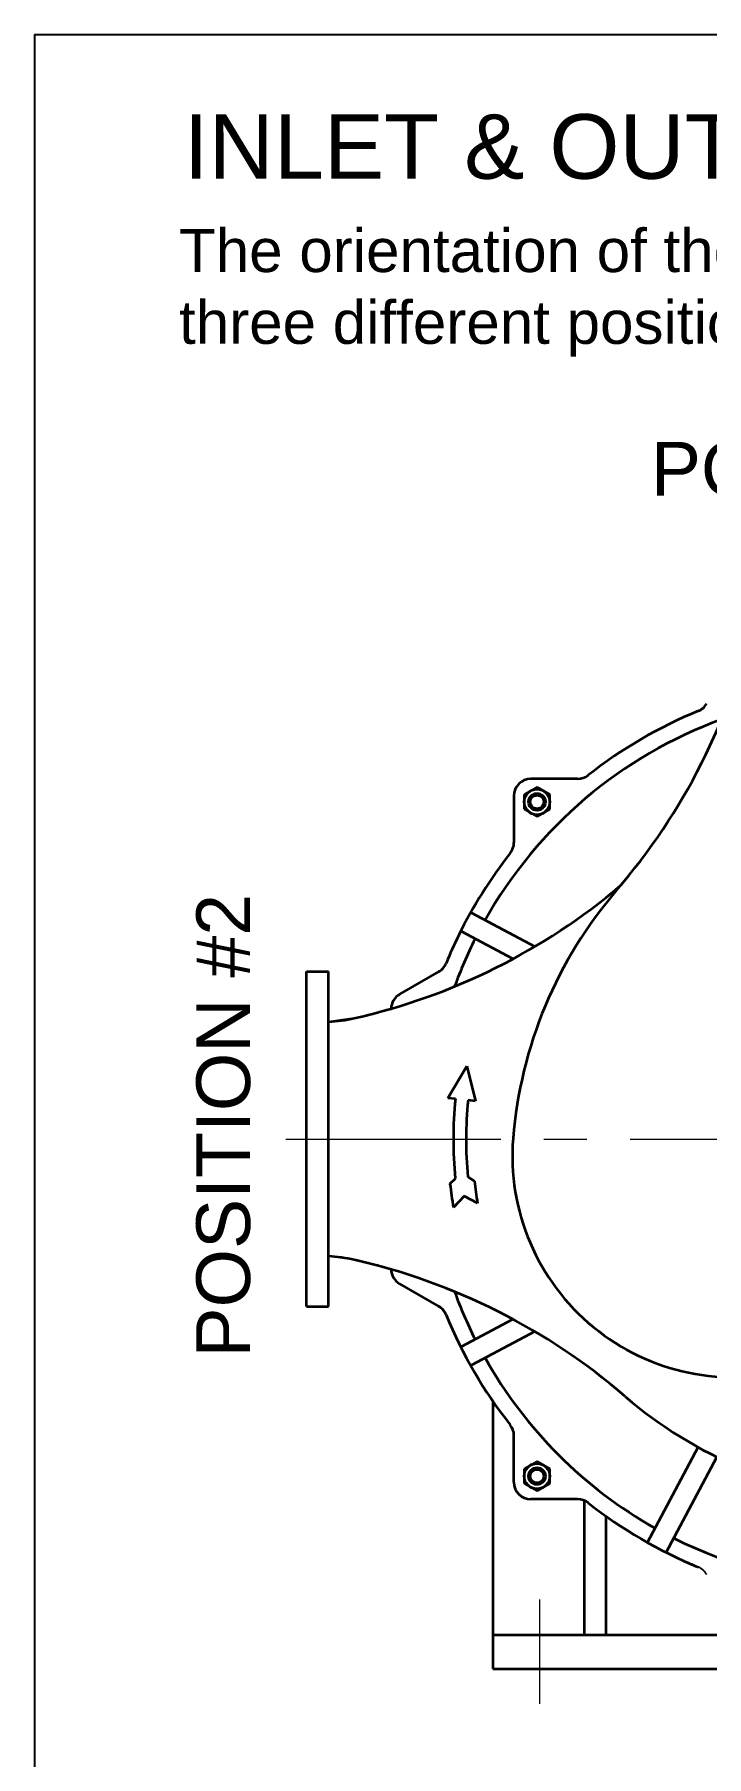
# Model space of a CAD drawing. Header units: inches. Extents: x -403 to 7, y 1 to 290.
# Drawn here: x -188.1 to -156.8, y 62.4 to 142.4 of the extents above; entities that cross this region are included whole.
import ezdxf
from ezdxf.enums import TextEntityAlignment as Align

# ---------------------------------------------------------------- set-up
doc = ezdxf.new("R2010")
doc.units = ezdxf.units.IN
doc.header["$MEASUREMENT"] = 0
doc.linetypes.add('点画线', pattern=[16, 10, -2, 2, -2])
doc.layers.add('TXT', color=7, linetype='Continuous')
doc.layers.add('中心线层', color=1, linetype='点画线', lineweight=18)
doc.layers.add('粗实线层', color=7, linetype='Continuous', lineweight=35)
doc.styles.get("Standard").update_dxf_attribs({"font": 'arial.ttf'})

msp = doc.modelspace()

# ---------------------------------------------------------------- linework, layer by layer
for p, q in [((-188.078, 142.394), (-188.078, 57.903)), ((-38.013, 142.381), (-188.078, 142.381)), ((-156.914, 111.19), (-156.903, 111.203)), ((-156.903, 111.203), (-156.892, 111.217)), ((-156.892, 111.217), (-156.882, 111.23)), ((-156.882, 111.23), (-156.872, 111.244)), ((-156.872, 111.244), (-156.862, 111.259)), ((-156.862, 111.259), (-156.852, 111.273)), ((-156.852, 111.273), (-156.843, 111.288)), ((-156.843, 111.288), (-156.835, 111.303)), ((-158.42, 110.431), (-158.568, 110.358)), ((-158.272, 110.502), (-158.42, 110.431)), ((-158.123, 110.572), (-158.272, 110.502)), ((-157.973, 110.641), (-158.123, 110.572)), ((-157.823, 110.709), (-157.973, 110.641)), ((-157.672, 110.775), (-157.823, 110.709)), ((-157.521, 110.841), (-157.672, 110.775)), ((-157.37, 110.905), (-157.521, 110.841)), ((-157.218, 110.968), (-157.37, 110.905)), ((-157.218, 110.968), (-157.202, 110.975)), ((-157.202, 110.975), (-157.186, 110.982)), ((-157.186, 110.982), (-157.17, 110.989)), ((-157.17, 110.989), (-157.155, 110.997)), ((-157.155, 110.997), (-157.14, 111.005)), ((-157.14, 111.005), (-157.125, 111.013)), ((-157.125, 111.013), (-157.11, 111.022)), ((-157.11, 111.022), (-157.095, 111.031)), ((-157.095, 111.031), (-157.081, 111.041)), ((-157.081, 111.041), (-157.066, 111.05)), ((-157.066, 111.05), (-157.052, 111.06)), ((-157.052, 111.06), (-157.038, 111.071)), ((-157.038, 111.071), (-157.025, 111.081)), ((-157.025, 111.081), (-157.011, 111.092)), ((-157.011, 111.092), (-156.998, 111.103)), ((-156.998, 111.103), (-156.985, 111.115)), ((-156.985, 111.115), (-156.973, 111.127)), ((-156.973, 111.127), (-156.96, 111.139)), ((-156.96, 111.139), (-156.948, 111.151)), ((-156.948, 111.151), (-156.937, 111.164)), ((-156.937, 111.164), (-156.925, 111.177)), ((-156.925, 111.177), (-156.914, 111.19)), ((-159.874, 109.657), (-160.016, 109.574)), ((-159.731, 109.74), (-159.874, 109.657)), ((-159.588, 109.821), (-159.731, 109.74)), ((-159.444, 109.901), (-159.588, 109.821)), ((-159.299, 109.98), (-159.444, 109.901)), ((-159.154, 110.058), (-159.299, 109.98)), ((-159.009, 110.135), (-159.154, 110.058)), ((-158.862, 110.21), (-159.009, 110.135)), ((-158.716, 110.285), (-158.862, 110.21)), ((-158.568, 110.358), (-158.716, 110.285)), ((-160.716, 109.141), (-160.854, 109.051)), ((-160.577, 109.23), (-160.716, 109.141)), ((-160.438, 109.317), (-160.577, 109.23)), ((-160.298, 109.404), (-160.438, 109.317)), ((-160.157, 109.489), (-160.298, 109.404)), ((-160.016, 109.574), (-160.157, 109.489)), ((-174.412, 98.857), (-175.435, 98.857)), ((-175.435, 98.857), (-175.435, 98.857)), ((-175.435, 98.857), (-175.435, 83.305)), ((-174.412, 96.527), (-174.412, 98.857)), ((-174.412, 98.857), (-174.412, 98.857)), ((-170.049, 98.414), (-171.104, 97.804)), ((-171.331, 97.607), (-171.348, 97.585)), ((-171.314, 97.629), (-171.331, 97.607)), ((-171.296, 97.649), (-171.314, 97.629)), ((-171.277, 97.669), (-171.296, 97.649)), ((-171.258, 97.689), (-171.277, 97.669)), ((-171.238, 97.708), (-171.258, 97.689)), ((-171.217, 97.726), (-171.238, 97.708)), ((-171.195, 97.743), (-171.217, 97.726)), ((-171.174, 97.759), (-171.195, 97.743)), ((-171.151, 97.775), (-171.174, 97.759)), ((-171.128, 97.79), (-171.151, 97.775)), ((-171.104, 97.804), (-171.128, 97.79)), ((-171.104, 97.804), (-171.104, 97.804)), ((-171.496, 97.177), (-171.498, 97.15)), ((-171.498, 97.15), (-171.498, 97.137)), ((-171.498, 97.122), (-171.498, 97.122)), ((-171.494, 97.205), (-171.496, 97.177)), ((-171.49, 97.232), (-171.494, 97.205)), ((-171.486, 97.259), (-171.49, 97.232)), ((-171.481, 97.286), (-171.486, 97.259)), ((-171.475, 97.313), (-171.481, 97.286)), ((-171.468, 97.339), (-171.475, 97.313)), ((-171.46, 97.366), (-171.468, 97.339)), ((-171.451, 97.392), (-171.46, 97.366)), ((-171.441, 97.417), (-171.451, 97.392)), ((-171.43, 97.443), (-171.441, 97.417)), ((-171.418, 97.468), (-171.43, 97.443)), ((-171.406, 97.492), (-171.418, 97.468)), ((-171.393, 97.516), (-171.406, 97.492)), ((-171.378, 97.54), (-171.393, 97.516)), ((-171.364, 97.563), (-171.378, 97.54)), ((-171.348, 97.585), (-171.364, 97.563)), ((-173.208, 96.696), (-174.412, 96.522)), ((-173.208, 85.466), (-174.412, 85.64)), ((-174.412, 83.305), (-174.412, 85.635)), ((-171.498, 85.04), (-171.498, 85.04)), ((-171.498, 85.025), (-171.498, 85.012)), ((-171.498, 85.012), (-171.496, 84.985)), ((-171.496, 84.985), (-171.494, 84.957)), ((-171.494, 84.957), (-171.49, 84.93)), ((-171.49, 84.93), (-171.486, 84.903)), ((-171.486, 84.903), (-171.481, 84.876)), ((-171.481, 84.876), (-171.475, 84.849)), ((-171.475, 84.849), (-171.468, 84.822)), ((-171.468, 84.822), (-171.46, 84.796)), ((-171.46, 84.796), (-171.451, 84.77)), ((-171.451, 84.77), (-171.441, 84.745)), ((-171.441, 84.745), (-171.43, 84.719)), ((-171.43, 84.719), (-171.418, 84.694)), ((-171.418, 84.694), (-171.406, 84.67)), ((-171.406, 84.67), (-171.393, 84.646)), ((-171.393, 84.646), (-171.378, 84.622)), ((-171.378, 84.622), (-171.364, 84.599)), ((-171.364, 84.599), (-171.348, 84.577)), ((-171.348, 84.577), (-171.331, 84.555)), ((-171.331, 84.555), (-171.314, 84.533)), ((-171.314, 84.533), (-171.296, 84.513)), ((-171.296, 84.513), (-171.277, 84.493)), ((-171.277, 84.493), (-171.258, 84.473)), ((-171.258, 84.473), (-171.238, 84.454)), ((-171.238, 84.454), (-171.217, 84.436)), ((-171.217, 84.436), (-171.195, 84.419)), ((-171.195, 84.419), (-171.174, 84.402)), ((-171.174, 84.402), (-171.151, 84.387)), ((-171.151, 84.387), (-171.128, 84.372)), ((-171.128, 84.372), (-171.104, 84.358)), ((-171.104, 84.358), (-171.104, 84.358)), ((-171.104, 84.358), (-169.279, 83.304)), ((-175.435, 83.305), (-175.435, 83.305)), ((-175.435, 83.305), (-174.412, 83.305)), ((-174.412, 83.305), (-174.412, 83.305)), ((-169.264, 83.295), (-169.279, 83.304)), ((-169.249, 83.286), (-169.264, 83.295)), ((-169.235, 83.276), (-169.249, 83.286)), ((-169.221, 83.266), (-169.235, 83.276)), ((-169.207, 83.256), (-169.221, 83.266)), ((-169.193, 83.246), (-169.207, 83.256)), ((-169.179, 83.235), (-169.193, 83.246)), ((-169.166, 83.224), (-169.179, 83.235)), ((-169.153, 83.213), (-169.166, 83.224)), ((-169.14, 83.202), (-169.153, 83.213)), ((-169.127, 83.19), (-169.14, 83.202)), ((-169.115, 83.178), (-169.127, 83.19)), ((-169.103, 83.165), (-169.115, 83.178)), ((-169.091, 83.153), (-169.103, 83.165)), ((-169.08, 83.14), (-169.091, 83.153)), ((-169.068, 83.127), (-169.08, 83.14)), ((-169.058, 83.113), (-169.068, 83.127)), ((-169.047, 83.1), (-169.058, 83.113)), ((-169.037, 83.086), (-169.047, 83.1)), ((-169.027, 83.072), (-169.037, 83.086)), ((-169.017, 83.058), (-169.027, 83.072)), ((-169.007, 83.043), (-169.017, 83.058)), ((-168.998, 83.028), (-169.007, 83.043)), ((-168.99, 83.014), (-168.998, 83.028)), ((-168.981, 82.999), (-168.99, 83.014)), ((-168.973, 82.983), (-168.981, 82.999)), ((-168.965, 82.968), (-168.973, 82.983)), ((-168.958, 82.952), (-168.965, 82.968)), ((-168.951, 82.937), (-168.958, 82.952)), ((-168.944, 82.921), (-168.951, 82.937)), ((-168.944, 82.921), (-168.886, 82.78)), ((-168.886, 82.78), (-168.826, 82.639)), ((-168.826, 82.639), (-168.766, 82.5)), ((-168.766, 82.5), (-168.705, 82.36)), ((-168.705, 82.36), (-168.642, 82.221)), ((-168.642, 82.221), (-168.579, 82.082)), ((-168.579, 82.082), (-168.515, 81.944)), ((-168.515, 81.944), (-168.45, 81.807)), ((-168.45, 81.807), (-168.383, 81.669)), ((-168.383, 81.669), (-168.316, 81.533)), ((-168.316, 81.533), (-168.248, 81.396)), ((-168.248, 81.396), (-168.179, 81.26)), ((-168.179, 81.26), (-168.109, 81.125)), ((-168.109, 81.125), (-168.038, 80.99)), ((-168.038, 80.99), (-167.966, 80.856)), ((-167.966, 80.856), (-167.893, 80.722)), ((-167.893, 80.722), (-167.819, 80.589)), ((-167.819, 80.589), (-167.744, 80.456)), ((-167.744, 80.456), (-167.668, 80.324)), ((-167.668, 80.324), (-167.591, 80.192)), ((-167.591, 80.192), (-167.514, 80.061)), ((-167.514, 80.061), (-167.435, 79.931)), ((-167.435, 79.931), (-167.356, 79.801)), ((-167.356, 79.801), (-167.275, 79.671)), ((-167.275, 79.671), (-167.194, 79.542)), ((-167.194, 79.542), (-167.112, 79.414)), ((-167.112, 79.414), (-167.029, 79.287)), ((-167.029, 79.287), (-166.945, 79.159)), ((-166.945, 79.159), (-166.86, 79.033)), ((-166.86, 79.033), (-166.774, 78.907)), ((-166.774, 78.907), (-166.774, 78.907)), ((-157.487, 71.307), (-157.47, 71.3)), ((-157.47, 71.3), (-157.453, 71.292)), ((-157.453, 71.292), (-157.436, 71.285)), ((-157.436, 71.285), (-157.42, 71.278)), ((-157.42, 71.278), (-157.403, 71.271)), ((-157.403, 71.271), (-157.386, 71.264)), ((-157.386, 71.264), (-157.369, 71.257)), ((-157.369, 71.257), (-157.352, 71.25)), ((-157.352, 71.25), (-157.335, 71.243)), ((-157.335, 71.243), (-157.319, 71.236)), ((-157.319, 71.236), (-157.302, 71.229)), ((-157.302, 71.229), (-157.285, 71.222)), ((-157.285, 71.222), (-157.268, 71.215)), ((-157.268, 71.215), (-157.251, 71.208)), ((-157.251, 71.208), (-157.234, 71.201)), ((-157.234, 71.201), (-157.218, 71.194)), ((-157.202, 71.187), (-157.218, 71.194)), ((-157.186, 71.18), (-157.202, 71.187)), ((-157.17, 71.173), (-157.186, 71.18)), ((-157.155, 71.165), (-157.17, 71.173)), ((-157.14, 71.157), (-157.155, 71.165)), ((-157.125, 71.149), (-157.14, 71.157)), ((-157.11, 71.14), (-157.125, 71.149)), ((-157.095, 71.131), (-157.11, 71.14)), ((-157.081, 71.121), (-157.095, 71.131)), ((-157.066, 71.112), (-157.081, 71.121)), ((-157.052, 71.102), (-157.066, 71.112)), ((-157.038, 71.091), (-157.052, 71.102)), ((-157.025, 71.081), (-157.038, 71.091)), ((-157.011, 71.07), (-157.025, 71.081)), ((-156.998, 71.058), (-157.011, 71.07)), ((-156.985, 71.047), (-156.998, 71.058)), ((-156.973, 71.035), (-156.985, 71.047)), ((-156.96, 71.023), (-156.973, 71.035)), ((-156.948, 71.011), (-156.96, 71.023)), ((-156.937, 70.998), (-156.948, 71.011)), ((-156.925, 70.985), (-156.937, 70.998)), ((-156.914, 70.972), (-156.925, 70.985)), ((-156.903, 70.959), (-156.914, 70.972)), ((-156.892, 70.945), (-156.903, 70.959)), ((-156.882, 70.932), (-156.892, 70.945)), ((-156.872, 70.918), (-156.882, 70.932)), ((-156.862, 70.903), (-156.872, 70.918)), ((-156.852, 70.889), (-156.862, 70.903)), ((-156.843, 70.874), (-156.852, 70.889)), ((-156.835, 70.859), (-156.843, 70.874))]:
    msp.add_line(p, q)
at = {"layer": '中心线层'}
for p, q in [((-176.393, 91.081), (-121.721, 91.081)), ((-164.607, 69.687), (-164.607, 64.837))]:
    msp.add_line(p, q, dxfattribs=at)
at = {"layer": '粗实线层'}
for p, q in [((-164.717, 107.422), (-165.307, 107.081)), ((-162.827, 107.813), (-165.002, 107.813)), ((-164.126, 107.081), (-164.717, 107.422)), ((-165.789, 107.026), (-165.789, 104.851)), ((-165.307, 107.081), (-165.307, 106.399)), ((-165.307, 106.399), (-164.717, 106.058)), ((-164.717, 106.058), (-164.126, 106.399)), ((-164.126, 106.399), (-164.126, 107.081)), ((-164.126, 106.74), (-164.122, 106.74)), ((-167.766, 101.586), (-164.822, 100.021)), ((-165.84, 99.447), (-168.228, 100.717)), ((-175.435, 98.857), (-174.412, 98.857)), ((-175.435, 83.305), (-175.435, 98.857)), ((-174.412, 83.305), (-174.412, 98.857)), ((-169.279, 98.858), (-171.104, 97.804)), ((-168.862, 92.978), (-167.985, 94.461)), ((-167.985, 94.461), (-167.57, 92.844)), ((-168.51, 92.942), (-168.862, 92.978)), ((-167.57, 92.844), (-167.922, 92.881)), ((-168.762, 88.995), (-168.513, 89.255)), ((-167.927, 89.325), (-167.628, 89.125)), ((-168.11, 88.421), (-168.604, 87.905)), ((-167.479, 88.104), (-168.11, 88.421)), ((-171.104, 84.358), (-169.279, 83.304)), ((-175.435, 83.305), (-174.412, 83.305)), ((-168.228, 81.445), (-165.84, 82.715)), ((-164.822, 82.141), (-167.766, 80.576)), ((-166.774, 78.907), (-166.774, 66.475)), ((-165.789, 75.136), (-165.789, 77.311)), ((-164.717, 76.104), (-165.307, 75.763)), ((-164.126, 75.763), (-164.717, 76.104)), ((-159.581, 72.337), (-157.227, 76.764)), ((-158.712, 71.875), (-156.355, 76.308)), ((-165.307, 75.763), (-165.307, 75.081)), ((-164.126, 75.081), (-164.126, 75.763)), ((-164.126, 75.422), (-164.122, 75.422)), ((-165.307, 75.081), (-164.717, 74.74)), ((-164.717, 74.74), (-164.126, 75.081)), ((-162.827, 74.349), (-165.002, 74.349)), ((-162.524, 74.288), (-162.524, 68.045)), ((-161.524, 73.569), (-161.524, 68.045)), ((-166.774, 68.045), (-131.341, 68.045)), ((-166.774, 66.475), (-131.341, 66.475))]:
    msp.add_line(p, q, dxfattribs=at)
for centre, radius in [((-164.717, 106.74), 0.591), ((-164.717, 106.74), 0.394), ((-164.717, 106.74), 0.315), ((-164.717, 75.422), 0.591), ((-164.717, 75.422), 0.394), ((-164.717, 75.422), 0.315)]:
    msp.add_circle(centre, radius, dxfattribs=at)
for centre, radius, start, end in [((-183.054, 121.632), 29.094, 319.24786, 347.29256), ((-157.516, 111.696), 0.787, 292.31019, 330.00001), ((-149.057, 91.081), 20.74, 109.98005, 150.64031), ((-149.057, 91.081), 21.496, 112.31021, 128.16643), ((-165.002, 107.026), 0.787, 90, 180), ((-164.717, 106.74), 0.594, 113.50508, 125.29601), ((-164.717, 106.74), 0.594, 54.62313, 66.17696), ((-162.827, 108.601), 0.787, 269.99998, 308.1665), ((-164.717, 106.74), 0.594, 174.47388, 185.94657), ((-164.717, 106.74), 0.594, 353.44588, 5.33188), ((-164.717, 106.74), 0.594, 234.49273, 245.53237), ((-164.717, 106.74), 0.594, 294.03356, 305.51215), ((-166.577, 104.851), 0.787, 321.83361, 359.99998), ((-149.057, 91.081), 21.496, 141.83357, 153.83666), ((-179.608, 125.078), 29.094, 282.70744, 310.19498), ((-145.774, 89.506), 20.118, 139.24786, 175.41143), ((-149.057, 91.081), 21.496, 153.83672, 157.68979), ((-149.057, 91.081), 20.74, 153.35969, 160.01995), ((-169.673, 99.54), 0.787, 300, 337.68979), ((-170.711, 97.122), 0.787, 120, 178.95645), ((-179.608, 125.078), 29.094, 282.70744, 286.18498), ((-174.845, 103.955), 7.441, 273.33656, 282.70744), ((-150.594, 91.081), 18.012, 174.07003, 185.81803), ((-150.594, 91.081), 17.421, 174.07003, 185.78432), ((-155.585, 90.294), 10.276, 175.41143, 285.93535), ((-150.594, 91.081), 18.287, 186.54922, 190), ((-150.594, 91.081), 17.146, 186.54922, 190), ((-174.845, 78.207), 7.441, 77.29256, 86.66344), ((-179.608, 57.084), 29.094, 73.81502, 77.29256), ((-179.608, 57.084), 29.094, 49.24786, 77.29256), ((-170.711, 85.04), 0.787, 181.04355, 240), ((-169.673, 82.622), 0.787, 22.31023, 59.99999), ((-149.057, 91.081), 20.74, 199.98005, 206.64031), ((-149.057, 91.081), 21.496, 202.31021, 218.16643), ((-149.057, 91.081), 20.74, 209.35969, 240.64031), ((-147.482, 94.364), 20.118, 229.24786, 265.41143), ((-166.577, 77.311), 0.787, 0.00002, 38.16639), ((-164.717, 75.422), 0.594, 174.47388, 185.94657), ((-164.717, 75.422), 0.594, 113.50508, 125.29601), ((-164.717, 75.422), 0.594, 54.62313, 66.17696), ((-164.717, 75.422), 0.594, 353.44588, 5.33188), ((-165.002, 75.136), 0.787, 180, 270), ((-164.717, 75.422), 0.594, 234.49273, 245.53237), ((-164.717, 75.422), 0.594, 294.03356, 305.51215), ((-162.827, 73.561), 0.787, 51.8335, 90.00002), ((-149.057, 91.081), 21.496, 231.83357, 247.68979), ((-149.057, 91.081), 20.74, 243.35969, 267.82418), ((-149.057, 91.081), 21.496, 246.2314, 247.68979)]:
    msp.add_arc(centre, radius, start, end, dxfattribs=at)

# ---------------------------------------------------------------- texts
at = {"insert": (-181.356, 133.356), "char_height": 2, "attachment_point": 1}
msp.add_mtext_dynamic_manual_height_columns('The orientation of the inlet and outlet is selectable from any of the \\Pthree different positions, as viewed when facing the exterior of the part:', width=166.54562, gutter_width=1, heights=[0], dxfattribs=at)
at = {"insert": (-180.554, 80.929), "char_height": 2.5, "attachment_point": 1, "rotation": 90}
msp.add_mtext_dynamic_manual_height_columns('POSITION #2', width=34.37095, gutter_width=1, heights=[0], dxfattribs=at)
at = {"layer": 'TXT', "lineweight": 5}
for s, height, p in [('INLET & OUTLET ORIENTATION OPTIONS', 3, (-139.464, 135.69)), ('POSITION #1*', 2.5, (-147.973, 120.964))]:
    msp.add_text(s, height=height, dxfattribs=at).set_placement(p, align=Align.CENTER)

doc.saveas('drawing.dxf')
